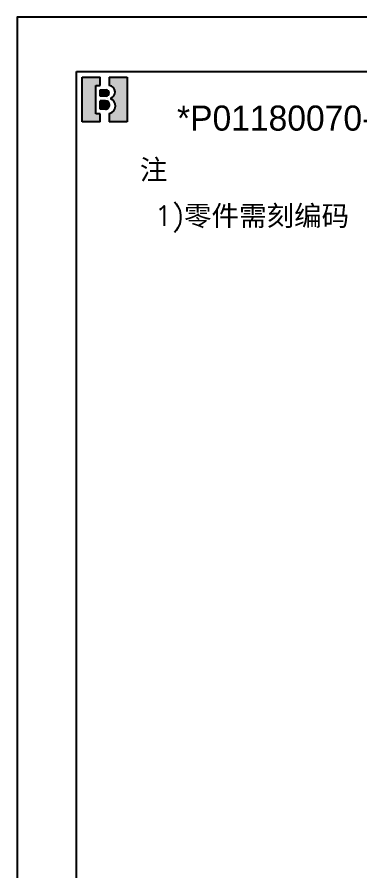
# Model space of a CAD drawing. Header units: inches. Extents: x 21 to 8642, y -3779 to 1599.
# Drawn here: x 550.6 to 729.5, y -2187.4 to -1741.9 of the extents above; entities that cross this region are included whole.
import ezdxf

# ---------------------------------------------------------------- set-up
doc = ezdxf.new("R2010")
doc.units = ezdxf.units.IN
doc.header["$MEASUREMENT"] = 0
doc.layers.add('title_frame', color=7, linetype='Continuous')
doc.layers.add('word_dim', color=253, linetype='Continuous')
doc.styles.get("Standard").update_dxf_attribs({"font": 'txt', "bigfont": 'gbcbig.shx'})

# ---------------------------------------------------------------- blocks, each defined once
blk = doc.blocks.new('B\\M+18B40\\M+196A7\\M+100CF\\M+100B0\\M+100B8')
blk.add_hatch(color=1).paths.add_polyline_path([(0.3999999986702711, 0.8149999997779807), (0.3999999986702711, 0.9999999997779806), (-1.3297288e-09, 0.9999999997779806), (-1.3297288e-09, -2.220193e-10), (0.3999999986702711, -2.220193e-10), (0.3999999986702711, 0.1849999997779807), (0.2999999986702711, 0.1849999997779807), (0.2999999986702711, 0.8149999997779807)])
h = blk.add_hatch(color=1)
edge = h.paths.add_edge_path()
edge.add_line((0.5999999986702714, 0.9999999997779806), (0.5999999986702718, 0.8142220507965398))
edge.add_arc((0.5849999986702712, 0.6699999997779816), 0.1449999999999991, -5.115907697472721e-13, 84.06222754839428, ccw=False)
edge.add_arc((0.5849999986702707, 0.6699999997779802), 0.1449999999999993, -69.82872865353448, 1.1368683772161603e-13, ccw=False)
edge.add_line((0.6349999986702715, 0.5338934238898192), (0.6349999986702711, 0.5120827805020305))
edge.add_arc((0.5699999986702688, 0.3549999997779789), 0.1700000000000021, 3.979039320256561e-13, 67.5204943905955, ccw=False)
edge.add_arc((0.5699999986702724, 0.3549999997779802), 0.1699999999999993, -79.83575137827683, 0, ccw=False)
edge.add_line((0.5999999986702714, 0.1876679944711657), (0.5999999986702714, -2.220192918400699e-10))
edge.add_line((0.5999999986702714, -2.220193e-10), (0.9999999986702712, -2.220193e-10))
edge.add_line((0.9999999986702712, -2.220193e-10), (0.9999999986702712, 0.9999999997779806))
edge.add_line((0.9999999986702712, 0.9999999997779806), (0.5999999986702714, 0.9999999997779806))
h = blk.add_hatch(color=1)
edge = h.paths.add_edge_path()
edge.add_arc((0.5299999986702706, 0.6449999997779808), 0.07, 359.9999999999989, 450)
edge.add_line((0.5299999986702706, 0.7149999997779806), (0.3999999986702711, 0.7149999997779806))
edge.add_line((0.3999999986702711, 0.7149999997779806), (0.3999999986702711, 0.5749999997779809))
edge.add_line((0.3999999986702711, 0.5749999997779809), (0.5299999986702701, 0.5749999997779809))
edge.add_arc((0.5299999986702701, 0.6449999997779808), 0.07, 270, 359.9999999999999)
h = blk.add_hatch(color=1)
edge = h.paths.add_edge_path()
edge.add_arc((0.5149999986702705, 0.3799999997779802), 0.095, 1.018e-13, 90)
edge.add_line((0.5149999986702705, 0.4749999997779804), (0.3999999986702711, 0.4749999997779808))
edge.add_line((0.3999999986702711, 0.4749999997779808), (0.3999999986702711, 0.2849999997779809))
edge.add_line((0.3999999986702711, 0.2849999997779809), (0.5149999986702718, 0.2849999997779809))
edge.add_arc((0.5149999986702718, 0.379999999777981), 0.095, 270, 360.0000000000003)
at = {"color": 1}
for p, q in [((-1.3297288e-09, -2.220193e-10), (-1.3297288e-09, 0.9999999997779806)), ((-1.3297288e-09, 0.9999999997779806), (0.3999999986702711, 0.9999999997779806)), ((0.3999999986702711, 0.8149999997779807), (0.3999999986702711, 0.9999999997779806)), ((0.5999999986702714, 0.9999999997779806), (0.5999999986702718, 0.8142220507965398)), ((0.5999999986702714, 0.9999999997779806), (0.9999999986702712, 0.9999999997779806)), ((0.9999999986702712, 0.9999999997779806), (0.9999999986702712, -2.220193e-10)), ((0.2999999986702711, 0.8149999997779807), (0.3999999986702711, 0.8149999997779807)), ((0.2999999986702711, 0.1849999997779807), (0.2999999986702711, 0.8149999997779807)), ((0.3999999986702711, 0.7149999997779806), (0.5299999986702706, 0.7149999997779806)), ((0.3999999986702711, 0.5749999997779809), (0.3999999986702711, 0.7149999997779806)), ((0.5299999986702701, 0.5749999997779809), (0.3999999986702711, 0.5749999997779809)), ((0.5999999986702705, 0.6449999997779794), (0.59999999867027, 0.6449999997779803)), ((0.7299999986702704, 0.6699999997779807), (0.7299999986702704, 0.6699999997779802)), ((0.5149999986702705, 0.4749999997779804), (0.3999999986702711, 0.4749999997779808)), ((0.3999999986702711, 0.2849999997779809), (0.3999999986702711, 0.4749999997779808)), ((0.5699999986702711, 0.5249999997779802), (0.5699999986702716, 0.5249999997779807)), ((0.6349999986702715, 0.5338934238898192), (0.6349999986702711, 0.5120827805020305)), ((0.5149999986702718, 0.2849999997779809), (0.3999999986702711, 0.2849999997779809)), ((0.6099999986702707, 0.3799999997779806), (0.609999998670272, 0.3799999997779815)), ((0.739999998670271, 0.3549999997779802), (0.739999998670271, 0.3549999997779802)), ((0.3999999986702711, 0.1849999997779807), (0.2999999986702711, 0.1849999997779807)), ((0.3999999986702711, -2.220193e-10), (0.3999999986702711, 0.1849999997779807)), ((0.5999999986702714, 0.1876679944711657), (0.5999999986702714, -2.220193e-10)), ((0.3999999986702711, -2.220193e-10), (-1.3297288e-09, -2.220193e-10)), ((0.9999999986702712, -2.220193e-10), (0.5999999986702714, -2.220193e-10))]:
    blk.add_line(p, q, dxfattribs=at)
for centre, radius, start, end in [((0.5849999986702712, 0.6699999997779816), 0.1449999999999991, 359.9999999999995, 84.06222754839432), ((0.5299999986702706, 0.6449999997779808), 0.07, 359.9999999999989, 90), ((0.5299999986702701, 0.6449999997779808), 0.07, 270, 359.9999999999999), ((0.5849999986702707, 0.6699999997779802), 0.1449999999999993, 290.1712713464655, 1.781e-13), ((0.5149999986702705, 0.3799999997779802), 0.095, 1.018e-13, 90), ((0.5699999986702688, 0.3549999997779789), 0.1700000000000021, 4.58e-13, 67.52049439059552), ((0.5149999986702718, 0.379999999777981), 0.095, 270, 2.799e-13), ((0.5699999986702724, 0.3549999997779802), 0.1699999999999993, 280.1642486217232, 0)]:
    blk.add_arc(centre, radius, start, end, dxfattribs=at)
blk.add_attdef('B機密ﾏｰｸ', (-0.0857467348302255, 1.074949466596297), '', height=0.2)

msp = doc.modelspace()

# ---------------------------------------------------------------- linework, layer by layer
at = {"layer": 'title_frame', "color": 4}
msp.add_lwpolyline([(1810.612055678877, -1741.91770408985), (550.6120556788774, -1741.91770408985), (550.6120556788774, -2632.91770408985), (1810.612055678877, -2632.91770408985)], close=True, dxfattribs=at)
at = {"layer": 'title_frame'}
msp.add_lwpolyline([(581.5870556788832, -1770.305204089849), (1779.637055678875, -1770.305204089849), (1779.637055678875, -2604.53020408985), (581.5870556788832, -2604.53020408985)], close=True, dxfattribs=at)

# ---------------------------------------------------------------- block references
at = {"layer": 'title_frame', "xscale": 23.33625000000393, "yscale": 23.33625000000029, "zscale": 23.3362500000012}
msp.add_blockref('B\\M+18B40\\M+196A7\\M+100CF\\M+100B0\\M+100B8', (584.5270557099102, -1796.581454084668), dxfattribs=at)

# ---------------------------------------------------------------- texts
at = {"ltscale": 2, "char_height": 10.5, "attachment_point": 1}
for s, insert, width in [('{\\fSimSun|b0|i0|c134|p2;\\C3;注}', (614.4869089880995, -1816.188129553808), 31.09407503499824), ('{\\Fromans,bigfont|c134;\\C3;1)\\fSimSun|b0|i0|c134|p2;零件需刻编码}', (622.1826735604081, -1840.211976070377), 290.7183979487818)]:
    msp.add_mtext(s, dxfattribs=dict(at, insert=insert, width=width))
at = {"layer": 'word_dim', "color": 3, "linetype": 'Continuous', "insert": (633.839881927739, -1788.011501140165), "char_height": 13.083, "width": 300, "attachment_point": 1}
msp.add_mtext('{\\f3 of 9 Barcode|b0|i0|c0|p82;*P01180070-\\f3 of 9 Barcode|b0|i0|c134|p82;01\\f3 of 9 Barcode|b0|i0|c0|p82;-0\\f3 of 9 Barcode|b0|i0|c134|p82;319}', dxfattribs=at)

doc.saveas('drawing.dxf')
